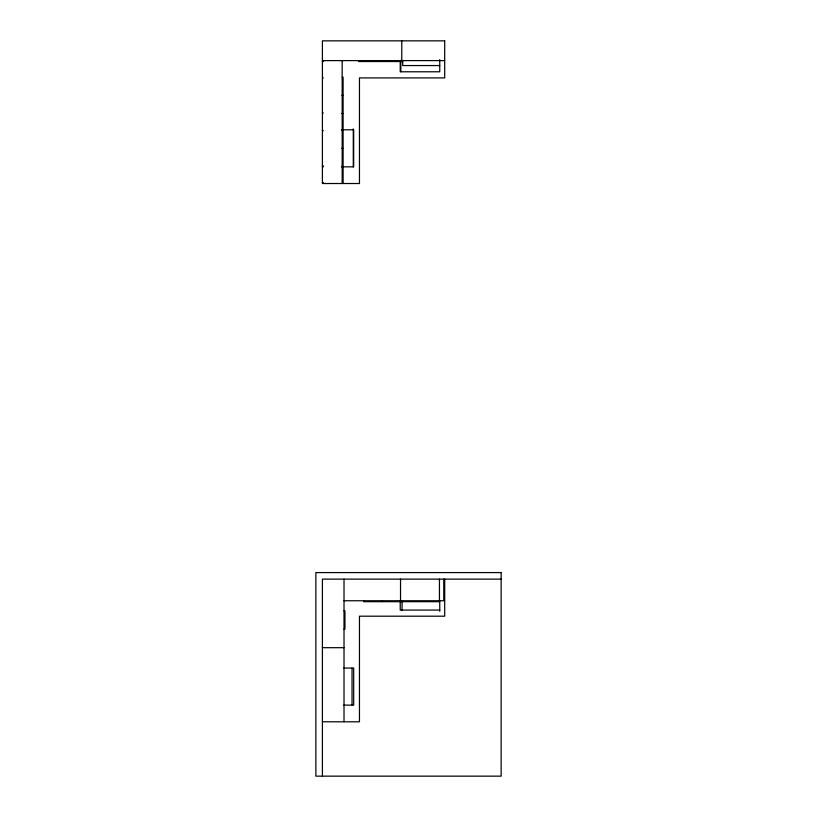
<?xml version="1.0" encoding="UTF-8"?>
<svg xmlns="http://www.w3.org/2000/svg" width="817" height="817" viewBox="0 0 817 817"><rect width="100%" height="100%" fill="white"/><g stroke="black" fill="none" stroke-linecap="round" stroke-linejoin="round"><path stroke-width="1.23" d="M322.409 60.611L444.693 60.611M322.409 61.541L323.328 61.541M439.75 65.554L402.689 65.554L402.689 60.611M342.17 77.125L343.099 77.125L343.099 95.099L342.17 95.099M322.409 77.911L323.328 77.911M342.17 95.354L343.099 95.354L343.099 113.328L342.17 113.328M322.409 112.991L323.328 112.991M342.17 113.573L343.099 113.573L343.099 130.138L342.17 130.138M341.435 129.791L353.679 129.791L353.679 166.842L341.435 166.842M342.17 130.383L343.099 130.383L343.099 148.194L342.17 148.194M322.409 130.71L323.328 130.71M342.17 148.439L343.099 148.439L343.099 166.26L342.17 166.26M322.409 165.912L323.328 165.912M342.17 166.505L343.099 166.505L343.099 183.396M322.409 166.842L323.328 166.842M322.409 182.589L323.328 182.589M501.138 579.13L322.409 579.13L322.409 776.15M344.018 600.75L443.764 600.75L443.764 579.13M439.75 610.064L400.228 610.064L400.228 600.291M344.018 610.82L344.948 610.82L344.948 629.161L344.018 629.161M322.409 647.687L344.018 647.687M343.886 668.071L353.679 668.071L353.679 705.122L343.886 705.122M322.409 721.799L359.46 721.799L359.46 616.192L444.693 616.192L444.693 579.13M439.75 59.57L439.75 71.784L400.228 71.784L400.228 60.785M439.75 600.291L439.75 611.249M439.444 579.13L439.444 601.68L400.718 601.68L400.718 600.75M402.567 60.611L402.567 61.541L380.742 61.541L380.742 60.611M402.076 600.515L402.076 610.585M401.77 40.85L401.77 60.611M400.841 60.376L400.841 71.733M400.534 579.13L400.534 600.75M400.35 600.75L400.35 601.68L363.657 601.68L363.657 600.75M382.009 600.75L382.009 601.68M380.487 60.611L380.487 61.541L358.663 61.541L358.663 60.611M353.281 128.923L353.281 166.934M352.045 668.132L352.045 704.867M344.018 579.13L344.018 721.799M342.17 60.611L342.17 183.519M444.693 40.85L322.409 40.85L322.409 183.519L359.46 183.519L359.46 77.911L444.693 77.911L444.693 40.85M501.138 572.584L315.862 572.584L315.862 776.15L501.138 776.15L501.138 572.584"/></g></svg>
